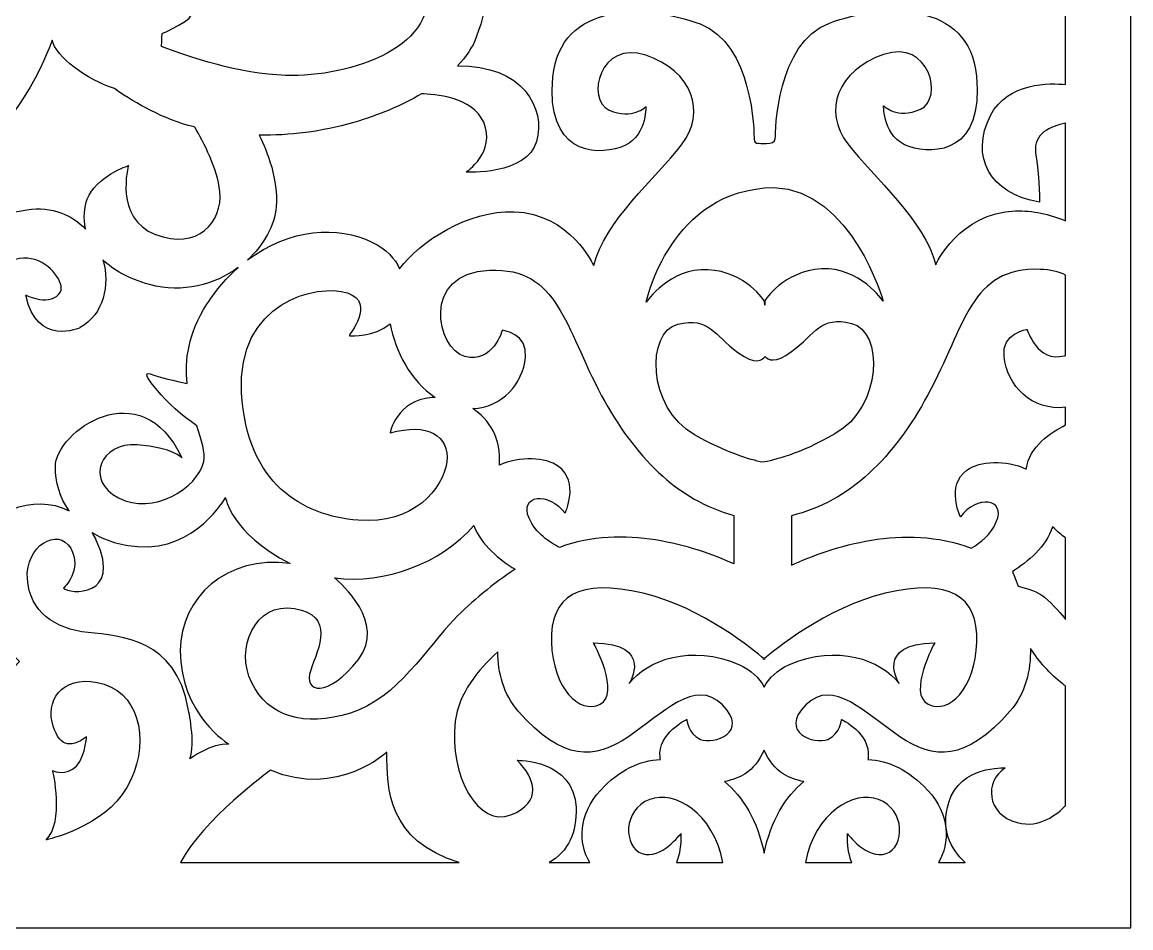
# Model space of a CAD drawing. Header units: centimetres. Extents: x -27 to -22.22, y -0.78 to 9.
# Drawn here: x -24.122 to -22.222, y -0.776 to 0.776 of the extents above; entities that cross this region are included whole.
import ezdxf

# ---------------------------------------------------------------- set-up
doc = ezdxf.new("R2010")
doc.units = ezdxf.units.CM
doc.header["$MEASUREMENT"] = 0
doc.layers.add('layer 1', color=7, linetype='Continuous')

msp = doc.modelspace()

# ---------------------------------------------------------------- linework, layer by layer
at = {"layer": 'layer 1', "color": 250, "lineweight": 30}
for points, knots in [([(-26.99914, 9.00077), (-26.99914, 9.00077), (-22.22244, 9.00077), (-22.22244, 9.00077), (-22.22244, 9.00077), (-22.22244, 9.00077), (-22.22244, -0.7761), (-22.22244, -0.7761), (-22.22244, -0.7761), (-22.22244, -0.7761), (-26.99914, -0.7761), (-26.99914, -0.7761), (-26.99914, -0.7761), (-26.99914, -0.7761), (-26.99914, 9.00077), (-26.99914, 9.00077)], [0, 0, 0, 0, 0.2, 0.2, 0.2, 0.2, 0.4, 0.4, 0.4, 0.4, 0.6, 0.6, 0.6, 0.6, 1, 1, 1, 1]), ([(-22.33418, 0.8923), (-22.33418, 0.8923), (-22.33418, 0.66956), (-22.33418, 0.66956), (-22.33418, 0.66956), (-22.35915, 0.67205), (-22.43363, 0.67419), (-22.46298, 0.61633), (-22.46298, 0.61633), (-22.49846, 0.54629), (-22.4646, 0.48176), (-22.37909, 0.46803), (-22.37909, 0.46803), (-22.37909, 0.46803), (-22.37747, 0.49824), (-22.38553, 0.55315), (-22.38553, 0.55315), (-22.39021, 0.58498), (-22.36023, 0.59792), (-22.33418, 0.60316), (-22.33418, 0.60316), (-22.33418, 0.60316), (-22.33418, 0.43603), (-22.33418, 0.43603), (-22.33418, 0.43603), (-22.36158, 0.44713), (-22.39109, 0.45376), (-22.4203, 0.45286), (-22.4203, 0.45286), (-22.51658, 0.44989), (-22.55684, 0.36048), (-22.55684, 0.36048), (-22.55684, 0.36048), (-22.57434, 0.43498), (-22.66362, 0.51096), (-22.70739, 0.56759), (-22.70739, 0.56759), (-22.75115, 0.62421), (-22.7249, 0.69424), (-22.64612, 0.72105), (-22.64612, 0.72105), (-22.56733, 0.74788), (-22.54283, 0.64507), (-22.58309, 0.62719), (-22.58309, 0.62719), (-22.62336, 0.6093), (-22.64612, 0.63314), (-22.64612, 0.63314), (-22.64612, 0.63314), (-22.64612, 0.63314), (-22.64787, 0.57802), (-22.60235, 0.56313), (-22.60235, 0.56313), (-22.55684, 0.54822), (-22.47455, 0.55418), (-22.48681, 0.68381), (-22.48681, 0.68381), (-22.49906, 0.81345), (-22.64787, 0.80897), (-22.73891, 0.77469), (-22.73891, 0.77469), (-22.82995, 0.74042), (-22.83169, 0.58844), (-22.83169, 0.57654), (-22.83169, 0.57654), (-22.83169, 0.5646), (-22.86144, 0.56908), (-22.86144, 0.56908), (-22.86144, 0.56908), (-22.86144, 0.56908), (-22.86116, 0.56811), (-22.86116, 0.56811), (-22.86116, 0.56811), (-22.86512, 0.56929), (-22.86799, 0.57142), (-22.86799, 0.5751), (-22.86799, 0.5751), (-22.86799, 0.58701), (-22.86974, 0.739), (-22.96077, 0.77326), (-22.96077, 0.77326), (-23.05181, 0.80753), (-23.20061, 0.81202), (-23.21286, 0.68238), (-23.21286, 0.68238), (-23.22512, 0.55275), (-23.14285, 0.54679), (-23.09734, 0.56169), (-23.09734, 0.56169), (-23.05181, 0.57658), (-23.05356, 0.63173), (-23.05356, 0.63173), (-23.05356, 0.63173), (-23.05356, 0.63173), (-23.07631, 0.60788), (-23.11657, 0.62575), (-23.11657, 0.62575), (-23.15684, 0.64365), (-23.13233, 0.74646), (-23.05356, 0.71965), (-23.05356, 0.71965), (-22.97477, 0.69281), (-22.94852, 0.62278), (-22.99228, 0.56616), (-22.99228, 0.56616), (-23.03605, 0.50954), (-23.12534, 0.43355), (-23.14285, 0.35906), (-23.14285, 0.35906), (-23.14285, 0.35906), (-23.18312, 0.44845), (-23.27939, 0.45144), (-23.27939, 0.45144), (-23.3587, 0.45389), (-23.44041, 0.40073), (-23.47554, 0.3536), (-23.47554, 0.3536), (-23.48345, 0.37107), (-23.49831, 0.38746), (-23.52306, 0.3995), (-23.52306, 0.3995), (-23.58023, 0.42729), (-23.66414, 0.42348), (-23.73654, 0.36869), (-23.73654, 0.36869), (-23.70793, 0.39485), (-23.68951, 0.42821), (-23.68706, 0.45987), (-23.68706, 0.45987), (-23.68348, 0.50624), (-23.70158, 0.55302), (-23.71645, 0.58273), (-23.71645, 0.58273), (-23.66509, 0.58188), (-23.6099, 0.58837), (-23.55424, 0.60443), (-23.55424, 0.60443), (-23.51116, 0.61685), (-23.47146, 0.6337), (-23.43811, 0.65353), (-23.43811, 0.65353), (-23.41768, 0.65313), (-23.34997, 0.64847), (-23.33152, 0.60494), (-23.33152, 0.60494), (-23.30967, 0.55351), (-23.36173, 0.51921), (-23.36173, 0.51921), (-23.36173, 0.51921), (-23.36173, 0.51921), (-23.25764, 0.5135), (-23.24086, 0.57207), (-23.24086, 0.57207), (-23.2247, 0.62842), (-23.26444, 0.70323), (-23.3765, 0.70128), (-23.3765, 0.70128), (-23.36157, 0.71693), (-23.35049, 0.73346), (-23.34418, 0.75043), (-23.34418, 0.75043), (-23.3214, 0.81153), (-23.31791, 0.86815), (-23.3214, 0.92625), (-23.3214, 0.92625), (-23.32492, 0.98436), (-23.26889, 1.04842), (-23.22512, 1.01566), (-23.22512, 1.01566), (-23.18135, 0.98288), (-23.20236, 0.93818), (-23.27414, 0.92775), (-23.27414, 0.92775), (-23.27414, 0.92775), (-23.25839, 0.88453), (-23.20411, 0.88901), (-23.20411, 0.88901), (-23.18471, 0.8906), (-23.1696, 0.89639), (-23.15861, 0.90623), (-23.15861, 0.90623), (-23.15403, 0.89187), (-23.13476, 0.84868), (-23.06504, 0.82583), (-23.06504, 0.82583), (-22.98437, 0.79943), (-22.87524, 0.85373), (-22.85088, 0.97524), (-22.85088, 0.97524), (-22.82649, 0.85373), (-22.7174, 0.79943), (-22.63674, 0.82583), (-22.63674, 0.82583), (-22.56301, 0.84998), (-22.54573, 0.89687), (-22.54251, 0.9084), (-22.54251, 0.9084), (-22.51696, 0.8632), (-22.46851, 0.839), (-22.40814, 0.92378), (-22.40814, 0.92378), (-22.40814, 0.92378), (-22.44038, 0.90869), (-22.46943, 0.92789), (-22.46943, 0.92789), (-22.49846, 0.94714), (-22.4904, 1.03912), (-22.44038, 1.00892), (-22.44038, 1.00892), (-22.39566, 0.98191), (-22.34451, 0.90771), (-22.33418, 0.8923)], [0, 0, 0, 0, 0.0185185, 0.0185185, 0.0185185, 0.0185185, 0.037037, 0.037037, 0.037037, 0.037037, 0.0555556, 0.0555556, 0.0555556, 0.0555556, 0.0740741, 0.0740741, 0.0740741, 0.0740741, 0.0925926, 0.0925926, 0.0925926, 0.0925926, 0.1111111, 0.1111111, 0.1111111, 0.1111111, 0.1296296, 0.1296296, 0.1296296, 0.1296296, 0.1481481, 0.1481481, 0.1481481, 0.1481481, 0.1666667, 0.1666667, 0.1666667, 0.1666667, 0.1851852, 0.1851852, 0.1851852, 0.1851852, 0.2037037, 0.2037037, 0.2037037, 0.2037037, 0.2222222, 0.2222222, 0.2222222, 0.2222222, 0.2407407, 0.2407407, 0.2407407, 0.2407407, 0.2592593, 0.2592593, 0.2592593, 0.2592593, 0.2777778, 0.2777778, 0.2777778, 0.2777778, 0.2962963, 0.2962963, 0.2962963, 0.2962963, 0.3148148, 0.3148148, 0.3148148, 0.3148148, 0.3333333, 0.3333333, 0.3333333, 0.3333333, 0.3518519, 0.3518519, 0.3518519, 0.3518519, 0.3703704, 0.3703704, 0.3703704, 0.3703704, 0.3888889, 0.3888889, 0.3888889, 0.3888889, 0.4074074, 0.4074074, 0.4074074, 0.4074074, 0.4259259, 0.4259259, 0.4259259, 0.4259259, 0.4444444, 0.4444444, 0.4444444, 0.4444444, 0.462963, 0.462963, 0.462963, 0.462963, 0.4814815, 0.4814815, 0.4814815, 0.4814815, 0.5, 0.5, 0.5, 0.5, 0.5185185, 0.5185185, 0.5185185, 0.5185185, 0.537037, 0.537037, 0.537037, 0.537037, 0.5555556, 0.5555556, 0.5555556, 0.5555556, 0.5740741, 0.5740741, 0.5740741, 0.5740741, 0.5925926, 0.5925926, 0.5925926, 0.5925926, 0.6111111, 0.6111111, 0.6111111, 0.6111111, 0.6296296, 0.6296296, 0.6296296, 0.6296296, 0.6481481, 0.6481481, 0.6481481, 0.6481481, 0.6666667, 0.6666667, 0.6666667, 0.6666667, 0.6851852, 0.6851852, 0.6851852, 0.6851852, 0.7037037, 0.7037037, 0.7037037, 0.7037037, 0.7222222, 0.7222222, 0.7222222, 0.7222222, 0.7407407, 0.7407407, 0.7407407, 0.7407407, 0.7592593, 0.7592593, 0.7592593, 0.7592593, 0.7777778, 0.7777778, 0.7777778, 0.7777778, 0.7962963, 0.7962963, 0.7962963, 0.7962963, 0.8148148, 0.8148148, 0.8148148, 0.8148148, 0.8333333, 0.8333333, 0.8333333, 0.8333333, 0.8518519, 0.8518519, 0.8518519, 0.8518519, 0.8703704, 0.8703704, 0.8703704, 0.8703704, 0.8888889, 0.8888889, 0.8888889, 0.8888889, 0.9074074, 0.9074074, 0.9074074, 0.9074074, 0.9259259, 0.9259259, 0.9259259, 0.9259259, 0.9444444, 0.9444444, 0.9444444, 0.9444444, 0.962963, 0.962963, 0.962963, 0.962963, 1, 1, 1, 1]), ([(-23.74084, 0.91082), (-23.76544, 0.89555), (-23.80016, 0.89086), (-23.8406, 0.90766), (-23.8406, 0.90766), (-23.8406, 0.90766), (-23.80439, 0.80105), (-23.84248, 0.77817), (-23.84248, 0.77817), (-23.88056, 0.7553), (-23.8828, 0.7572), (-23.8828, 0.7572), (-23.8828, 0.7572), (-23.8828, 0.7572), (-23.8826, 0.74784), (-23.88371, 0.73481), (-23.88371, 0.73481), (-23.83766, 0.71707), (-23.74993, 0.6875), (-23.67128, 0.68511), (-23.67128, 0.68511), (-23.55837, 0.68169), (-23.39971, 0.73546), (-23.43199, 0.84759), (-23.43199, 0.84759), (-23.46425, 0.95973), (-23.61482, 0.95628), (-23.64843, 0.92653), (-23.64843, 0.92653), (-23.68204, 0.89679), (-23.65928, 0.82644), (-23.65928, 0.82644), (-23.65928, 0.82644), (-23.65928, 0.82644), (-23.7316, 0.84859), (-23.74084, 0.91082)], [0, 0, 0, 0, 0.1, 0.1, 0.1, 0.1, 0.2, 0.2, 0.2, 0.2, 0.3, 0.3, 0.3, 0.3, 0.4, 0.4, 0.4, 0.4, 0.5, 0.5, 0.5, 0.5, 0.6, 0.6, 0.6, 0.6, 0.7, 0.7, 0.7, 0.7, 0.8, 0.8, 0.8, 0.8, 1, 1, 1, 1]), ([(-24.55151, 0.44096), (-24.56432, 0.4556), (-24.5954, 0.49593), (-24.58862, 0.53629), (-24.58862, 0.53629), (-24.58014, 0.58683), (-24.46774, 0.61572), (-24.41895, 0.59406), (-24.41895, 0.59406), (-24.37015, 0.57239), (-24.39562, 0.51823), (-24.39562, 0.51823), (-24.39562, 0.51823), (-24.37356, 0.53198), (-24.36502, 0.54802), (-24.36454, 0.56435), (-24.36454, 0.56435), (-24.3172, 0.53698), (-24.26498, 0.52744), (-24.2189, 0.54935), (-24.2189, 0.54935), (-24.12255, 0.5951), (-24.07102, 0.74577), (-24.07102, 0.74577), (-24.07102, 0.74577), (-24.06571, 0.71704), (-24.0111, 0.67755), (-23.96414, 0.66241), (-23.96414, 0.66241), (-23.93737, 0.64361), (-23.88939, 0.61372), (-23.83776, 0.59947), (-23.83776, 0.59947), (-23.83403, 0.59845), (-23.83028, 0.59747), (-23.82645, 0.59653), (-23.82645, 0.59653), (-23.81122, 0.56922), (-23.78778, 0.52617), (-23.78367, 0.48622), (-23.78367, 0.48622), (-23.77823, 0.43346), (-23.82246, 0.38498), (-23.89396, 0.41241), (-23.89396, 0.41241), (-23.96546, 0.43981), (-23.94028, 0.53063), (-23.94028, 0.53063), (-23.94028, 0.53063), (-23.94028, 0.53063), (-23.99662, 0.51135), (-24.01084, 0.47298), (-24.01084, 0.47298), (-24.01585, 0.45949), (-24.01792, 0.44113), (-24.01365, 0.42168), (-24.01365, 0.42168), (-24.03682, 0.44606), (-24.07099, 0.46094), (-24.11417, 0.45493), (-24.11417, 0.45493), (-24.24355, 0.43687), (-24.2582, 0.32934), (-24.2582, 0.32934), (-24.2582, 0.32934), (-24.30583, 0.3995), (-24.44135, 0.47118), (-24.5494, 0.44158), (-24.5494, 0.44158), (-24.55012, 0.44138), (-24.55081, 0.44117), (-24.55151, 0.44096)], [0, 0, 0, 0, 0.0526316, 0.0526316, 0.0526316, 0.0526316, 0.1052632, 0.1052632, 0.1052632, 0.1052632, 0.1578947, 0.1578947, 0.1578947, 0.1578947, 0.2105263, 0.2105263, 0.2105263, 0.2105263, 0.2631579, 0.2631579, 0.2631579, 0.2631579, 0.3157895, 0.3157895, 0.3157895, 0.3157895, 0.3684211, 0.3684211, 0.3684211, 0.3684211, 0.4210526, 0.4210526, 0.4210526, 0.4210526, 0.4736842, 0.4736842, 0.4736842, 0.4736842, 0.5263158, 0.5263158, 0.5263158, 0.5263158, 0.5789474, 0.5789474, 0.5789474, 0.5789474, 0.6315789, 0.6315789, 0.6315789, 0.6315789, 0.6842105, 0.6842105, 0.6842105, 0.6842105, 0.7368421, 0.7368421, 0.7368421, 0.7368421, 0.7894737, 0.7894737, 0.7894737, 0.7894737, 0.8421053, 0.8421053, 0.8421053, 0.8421053, 0.8947368, 0.8947368, 0.8947368, 0.8947368, 1, 1, 1, 1]), ([(-22.84987, 0.29117), (-22.84987, 0.29117), (-22.84962, 0.29912), (-22.84962, 0.29912), (-22.84962, 0.29912), (-22.84962, 0.29912), (-22.81766, 0.34998), (-22.75237, 0.35352), (-22.75237, 0.35352), (-22.68708, 0.35707), (-22.64678, 0.29796), (-22.64678, 0.29796), (-22.64678, 0.29796), (-22.64678, 0.29796), (-22.69991, 0.48819), (-22.83408, 0.49298), (-22.83408, 0.49298), (-22.83408, 0.49298), (-22.83408, 0.49292), (-22.83408, 0.49292), (-22.83408, 0.49292), (-23.01233, 0.49041), (-23.05288, 0.29652), (-23.05288, 0.29652), (-23.05288, 0.29652), (-23.05288, 0.29652), (-23.01259, 0.35563), (-22.9473, 0.35209), (-22.9473, 0.35209), (-22.882, 0.34854), (-22.85007, 0.2977), (-22.85007, 0.2977), (-22.85007, 0.2977), (-22.85007, 0.2977), (-22.84987, 0.29117), (-22.84987, 0.29117)], [0, 0, 0, 0, 0.1, 0.1, 0.1, 0.1, 0.2, 0.2, 0.2, 0.2, 0.3, 0.3, 0.3, 0.3, 0.4, 0.4, 0.4, 0.4, 0.5, 0.5, 0.5, 0.5, 0.6, 0.6, 0.6, 0.6, 0.7, 0.7, 0.7, 0.7, 0.8, 0.8, 0.8, 0.8, 1, 1, 1, 1]), ([(-23.984, 0.36902), (-23.96662, 0.35181), (-23.94092, 0.33662), (-23.9041, 0.32663), (-23.9041, 0.32663), (-23.84667, 0.31103), (-23.79239, 0.32652), (-23.75244, 0.35568), (-23.75244, 0.35568), (-23.77155, 0.33876), (-23.78959, 0.31798), (-23.80582, 0.29296), (-23.80582, 0.29296), (-23.83831, 0.24291), (-23.84391, 0.19689), (-23.83967, 0.15678), (-23.83967, 0.15678), (-23.85932, 0.16108), (-23.88774, 0.16777), (-23.90307, 0.17356), (-23.90307, 0.17356), (-23.92608, 0.18229), (-23.8737, 0.11778), (-23.82296, 0.08446), (-23.82296, 0.08446), (-23.81505, 0.05912), (-23.8082, 0.03844), (-23.81136, 0.02341), (-23.81136, 0.02341), (-23.8211, -0.02271), (-23.89889, -0.06999), (-23.95725, -0.03925), (-23.95725, -0.03925), (-24.01558, -0.00851), (-23.98781, 0.05651), (-23.92529, 0.05178), (-23.92529, 0.05178), (-23.86277, 0.04704), (-23.8489, 0.02932), (-23.8489, 0.02932), (-23.8489, 0.02932), (-23.91834, 0.17947), (-24.0656, 0.07425), (-24.0656, 0.01394), (-24.0656, 0.01394), (-24.0656, -0.01136), (-24.05809, -0.03815), (-24.04205, -0.06123), (-24.04205, -0.06123), (-24.10234, -0.02977), (-24.1882, -0.06327), (-24.2055, -0.13114), (-24.2055, -0.13114), (-24.22826, -0.22054), (-24.12703, -0.31938), (-24.12703, -0.31938), (-24.12703, -0.31938), (-24.17947, -0.36973), (-24.15392, -0.45441), (-24.15392, -0.45441), (-24.15392, -0.45441), (-24.19021, -0.43153), (-24.23591, -0.4258), (-24.25608, -0.48186), (-24.25608, -0.48186), (-24.27625, -0.53793), (-24.22651, -0.56082), (-24.22651, -0.56082), (-24.22651, -0.56082), (-24.23591, -0.53221), (-24.21442, -0.50016), (-24.18215, -0.50474), (-24.18215, -0.50474), (-24.14988, -0.50931), (-24.12166, -0.56195), (-24.14182, -0.60545), (-24.14182, -0.60545), (-24.16199, -0.6489), (-24.23862, -0.64548), (-24.32735, -0.57912), (-24.32735, -0.57912), (-24.41607, -0.51276), (-24.44604, -0.38605), (-24.43504, -0.30502), (-24.43504, -0.30502), (-24.43055, -0.27175), (-24.41988, -0.24243), (-24.40885, -0.21941), (-24.40885, -0.21941), (-24.38392, -0.24337), (-24.35258, -0.25495), (-24.31782, -0.25495), (-24.31782, -0.25495), (-24.25062, -0.25495), (-24.20961, -0.18956), (-24.20961, -0.18956), (-24.20961, -0.18956), (-24.27961, -0.20221), (-24.32415, -0.17872), (-24.35385, -0.12458), (-24.35385, -0.12458), (-24.38354, -0.07042), (-24.35172, -0.01806), (-24.2987, 0.03069), (-24.2987, 0.03069), (-24.24568, 0.07943), (-24.22023, 0.24911), (-24.22023, 0.24911), (-24.22023, 0.24911), (-24.15023, 0.46032), (-24.04205, 0.34117), (-24.0569, 0.31409), (-24.0569, 0.31409), (-24.07176, 0.28703), (-24.11628, 0.30868), (-24.11628, 0.30868), (-24.11628, 0.30868), (-24.0972, 0.21843), (-24.02295, 0.25271), (-24.02295, 0.25271), (-24.02295, 0.25271), (-23.98272, 0.27611), (-23.97158, 0.32502), (-23.984, 0.36902)], [0, 0, 0, 0, 0.03125, 0.03125, 0.03125, 0.03125, 0.0625, 0.0625, 0.0625, 0.0625, 0.09375, 0.09375, 0.09375, 0.09375, 0.125, 0.125, 0.125, 0.125, 0.15625, 0.15625, 0.15625, 0.15625, 0.1875, 0.1875, 0.1875, 0.1875, 0.21875, 0.21875, 0.21875, 0.21875, 0.25, 0.25, 0.25, 0.25, 0.28125, 0.28125, 0.28125, 0.28125, 0.3125, 0.3125, 0.3125, 0.3125, 0.34375, 0.34375, 0.34375, 0.34375, 0.375, 0.375, 0.375, 0.375, 0.40625, 0.40625, 0.40625, 0.40625, 0.4375, 0.4375, 0.4375, 0.4375, 0.46875, 0.46875, 0.46875, 0.46875, 0.5, 0.5, 0.5, 0.5, 0.53125, 0.53125, 0.53125, 0.53125, 0.5625, 0.5625, 0.5625, 0.5625, 0.59375, 0.59375, 0.59375, 0.59375, 0.625, 0.625, 0.625, 0.625, 0.65625, 0.65625, 0.65625, 0.65625, 0.6875, 0.6875, 0.6875, 0.6875, 0.71875, 0.71875, 0.71875, 0.71875, 0.75, 0.75, 0.75, 0.75, 0.78125, 0.78125, 0.78125, 0.78125, 0.8125, 0.8125, 0.8125, 0.8125, 0.84375, 0.84375, 0.84375, 0.84375, 0.875, 0.875, 0.875, 0.875, 0.90625, 0.90625, 0.90625, 0.90625, 0.9375, 0.9375, 0.9375, 0.9375, 1, 1, 1, 1]), ([(-23.34998, 0.11398), (-23.32198, 0.0954), (-23.30114, 0.06328), (-23.30465, 0.01687), (-23.30465, 0.01687), (-23.26957, 0.03271), (-23.22516, 0.03092), (-23.20331, 0.01489), (-23.20331, 0.01489), (-23.16684, -0.01188), (-23.19199, -0.0654), (-23.19199, -0.0654), (-23.19199, -0.0654), (-23.21967, -0.02795), (-23.27122, -0.03328), (-23.25362, -0.07397), (-23.25362, -0.07397), (-23.24245, -0.09978), (-23.21813, -0.11568), (-23.20182, -0.12386), (-23.20182, -0.12386), (-23.09123, -0.08359), (-22.9723, -0.12111), (-22.90299, -0.15207), (-22.90299, -0.15207), (-22.90299, -0.15207), (-22.90299, -0.06917), (-22.90299, -0.06917), (-22.90299, -0.06917), (-23.00074, -0.04238), (-23.07285, 0.03172), (-23.12931, 0.13607), (-23.12931, 0.13607), (-23.1934, 0.25453), (-23.20256, 0.35585), (-23.32161, 0.35117), (-23.32161, 0.35117), (-23.44063, 0.34649), (-23.41134, 0.21558), (-23.36373, 0.20309), (-23.36373, 0.20309), (-23.31611, 0.19064), (-23.29962, 0.24831), (-23.29962, 0.24831), (-23.29962, 0.24831), (-23.29962, 0.24831), (-23.25476, 0.24263), (-23.25996, 0.20171), (-23.25996, 0.20171), (-23.26386, 0.15695), (-23.30063, 0.1159), (-23.34998, 0.11398)], [0, 0, 0, 0, 0.0714286, 0.0714286, 0.0714286, 0.0714286, 0.1428571, 0.1428571, 0.1428571, 0.1428571, 0.2142857, 0.2142857, 0.2142857, 0.2142857, 0.2857143, 0.2857143, 0.2857143, 0.2857143, 0.3571429, 0.3571429, 0.3571429, 0.3571429, 0.4285714, 0.4285714, 0.4285714, 0.4285714, 0.5, 0.5, 0.5, 0.5, 0.5714286, 0.5714286, 0.5714286, 0.5714286, 0.6428571, 0.6428571, 0.6428571, 0.6428571, 0.7142857, 0.7142857, 0.7142857, 0.7142857, 0.7857143, 0.7857143, 0.7857143, 0.7857143, 0.8571429, 0.8571429, 0.8571429, 0.8571429, 1, 1, 1, 1]), ([(-22.33418, 0.34283), (-22.33418, 0.34283), (-22.33418, 0.20507), (-22.33418, 0.20507), (-22.33418, 0.20507), (-22.33477, 0.20487), (-22.33536, 0.20469), (-22.33596, 0.20453), (-22.33596, 0.20453), (-22.38356, 0.19207), (-22.40006, 0.24973), (-22.40006, 0.24973), (-22.40006, 0.24973), (-22.40006, 0.24973), (-22.44492, 0.24407), (-22.43972, 0.20314), (-22.43972, 0.20314), (-22.43542, 0.15379), (-22.3912, 0.10899), (-22.33418, 0.11613), (-22.33418, 0.11613), (-22.33418, 0.11613), (-22.33418, 0.08594), (-22.33418, 0.08594), (-22.33418, 0.08594), (-22.35963, 0.07346), (-22.39662, 0.04895), (-22.40155, 0.01039), (-22.40155, 0.01039), (-22.43669, 0.02642), (-22.48133, 0.02466), (-22.50327, 0.00856), (-22.50327, 0.00856), (-22.53974, -0.01819), (-22.51459, -0.07171), (-22.51459, -0.07171), (-22.51459, -0.07171), (-22.48691, -0.03425), (-22.43535, -0.0396), (-22.45297, -0.08027), (-22.45297, -0.08027), (-22.46224, -0.10171), (-22.48061, -0.11635), (-22.49592, -0.12533), (-22.49592, -0.12533), (-22.61058, -0.08154), (-22.73495, -0.12277), (-22.80418, -0.15453), (-22.80418, -0.15453), (-22.80418, -0.15453), (-22.80418, -0.06973), (-22.80418, -0.06973), (-22.80418, -0.06973), (-22.7026, -0.04469), (-22.62827, 0.03051), (-22.57037, 0.13752), (-22.57037, 0.13752), (-22.50627, 0.25596), (-22.49711, 0.35727), (-22.37808, 0.3526), (-22.37808, 0.3526), (-22.36025, 0.3519), (-22.34578, 0.34837), (-22.33418, 0.34283)], [0, 0, 0, 0, 0.0588235, 0.0588235, 0.0588235, 0.0588235, 0.1176471, 0.1176471, 0.1176471, 0.1176471, 0.1764706, 0.1764706, 0.1764706, 0.1764706, 0.2352941, 0.2352941, 0.2352941, 0.2352941, 0.2941176, 0.2941176, 0.2941176, 0.2941176, 0.3529412, 0.3529412, 0.3529412, 0.3529412, 0.4117647, 0.4117647, 0.4117647, 0.4117647, 0.4705882, 0.4705882, 0.4705882, 0.4705882, 0.5294118, 0.5294118, 0.5294118, 0.5294118, 0.5882353, 0.5882353, 0.5882353, 0.5882353, 0.6470588, 0.6470588, 0.6470588, 0.6470588, 0.7058824, 0.7058824, 0.7058824, 0.7058824, 0.7647059, 0.7647059, 0.7647059, 0.7647059, 0.8235294, 0.8235294, 0.8235294, 0.8235294, 0.8823529, 0.8823529, 0.8823529, 0.8823529, 1, 1, 1, 1]), ([(-23.49182, 0.2593), (-23.49184, 0.25928), (-23.49188, 0.25924), (-23.49192, 0.2592), (-23.49192, 0.2592), (-23.51939, 0.23583), (-23.55786, 0.23896), (-23.56151, 0.23896), (-23.56151, 0.23896), (-23.56516, 0.23896), (-23.5139, 0.29507), (-23.56516, 0.3122), (-23.56516, 0.3122), (-23.61644, 0.32934), (-23.75562, 0.29663), (-23.74645, 0.14076), (-23.74645, 0.14076), (-23.73733, -0.01511), (-23.64208, -0.06966), (-23.54686, -0.07745), (-23.54686, -0.07745), (-23.45162, -0.08526), (-23.40035, -0.02289), (-23.39486, 0.0223), (-23.39486, 0.0223), (-23.38937, 0.06749), (-23.42782, 0.09088), (-23.49192, 0.07219), (-23.49192, 0.07219), (-23.49192, 0.07219), (-23.48092, 0.12828), (-23.42052, 0.13296), (-23.42052, 0.13296), (-23.41855, 0.13312), (-23.41656, 0.1332), (-23.41455, 0.13322), (-23.41455, 0.13322), (-23.45702, 0.16085), (-23.48292, 0.21297), (-23.49182, 0.2593)], [0, 0, 0, 0, 0.0909091, 0.0909091, 0.0909091, 0.0909091, 0.1818182, 0.1818182, 0.1818182, 0.1818182, 0.2727273, 0.2727273, 0.2727273, 0.2727273, 0.3636364, 0.3636364, 0.3636364, 0.3636364, 0.4545455, 0.4545455, 0.4545455, 0.4545455, 0.5454545, 0.5454545, 0.5454545, 0.5454545, 0.6363636, 0.6363636, 0.6363636, 0.6363636, 0.7272727, 0.7272727, 0.7272727, 0.7272727, 0.8181818, 0.8181818, 0.8181818, 0.8181818, 1, 1, 1, 1]), ([(-22.85357, 0.02192), (-22.83498, 0.0251), (-22.79093, 0.03574), (-22.72969, 0.07048), (-22.72969, 0.07048), (-22.64728, 0.11726), (-22.64678, 0.24711), (-22.70099, 0.2601), (-22.70099, 0.2601), (-22.75515, 0.27311), (-22.76211, 0.2424), (-22.80377, 0.21165), (-22.80377, 0.21165), (-22.83208, 0.19077), (-22.84436, 0.19715), (-22.84932, 0.2034), (-22.84932, 0.2034), (-22.85352, 0.19687), (-22.86541, 0.18773), (-22.89591, 0.21022), (-22.89591, 0.21022), (-22.93759, 0.24096), (-22.94453, 0.27169), (-22.99872, 0.25868), (-22.99872, 0.25868), (-23.05288, 0.24568), (-23.05241, 0.11582), (-22.96998, 0.06906), (-22.96998, 0.06906), (-22.91582, 0.03833), (-22.87509, 0.02647), (-22.85357, 0.02192)], [0, 0, 0, 0, 0.1111111, 0.1111111, 0.1111111, 0.1111111, 0.2222222, 0.2222222, 0.2222222, 0.2222222, 0.3333333, 0.3333333, 0.3333333, 0.3333333, 0.4444444, 0.4444444, 0.4444444, 0.4444444, 0.5555556, 0.5555556, 0.5555556, 0.5555556, 0.6666667, 0.6666667, 0.6666667, 0.6666667, 0.7777778, 0.7777778, 0.7777778, 0.7777778, 1, 1, 1, 1]), ([(-24.00239, -0.09864), (-23.99988, -0.10275), (-23.99753, -0.10713), (-23.99542, -0.11178), (-23.99542, -0.11178), (-23.94991, -0.2116), (-24.04267, -0.20415), (-24.05143, -0.19373), (-24.05143, -0.19373), (-24.05143, -0.19373), (-24.01805, -0.16247), (-24.03926, -0.12548), (-24.03926, -0.12548), (-24.06047, -0.08847), (-24.11774, -0.12096), (-24.1135, -0.17783), (-24.1135, -0.17783), (-24.10926, -0.23469), (-24.06684, -0.26358), (-24.00957, -0.26989), (-24.00957, -0.26989), (-23.95231, -0.27621), (-23.85887, -0.28014), (-23.83785, -0.40082), (-23.83785, -0.40082), (-23.83785, -0.40082), (-23.82454, -0.46012), (-23.8353, -0.48643), (-23.8353, -0.48643), (-23.8353, -0.48643), (-23.79768, -0.45897), (-23.76809, -0.46127), (-23.76809, -0.46127), (-23.76809, -0.46127), (-23.85144, -0.41131), (-23.85144, -0.30069), (-23.85144, -0.30069), (-23.85144, -0.21009), (-23.77113, -0.13654), (-23.66337, -0.15158), (-23.66337, -0.15158), (-23.76552, -0.09857), (-23.77393, -0.03849), (-23.77393, -0.03849), (-23.77393, -0.03849), (-23.77393, -0.03849), (-23.82522, -0.13044), (-23.92411, -0.12264), (-23.92411, -0.12264), (-23.95586, -0.12015), (-23.98179, -0.11138), (-24.00239, -0.09864)], [0, 0, 0, 0, 0.0714286, 0.0714286, 0.0714286, 0.0714286, 0.1428571, 0.1428571, 0.1428571, 0.1428571, 0.2142857, 0.2142857, 0.2142857, 0.2142857, 0.2857143, 0.2857143, 0.2857143, 0.2857143, 0.3571429, 0.3571429, 0.3571429, 0.3571429, 0.4285714, 0.4285714, 0.4285714, 0.4285714, 0.5, 0.5, 0.5, 0.5, 0.5714286, 0.5714286, 0.5714286, 0.5714286, 0.6428571, 0.6428571, 0.6428571, 0.6428571, 0.7142857, 0.7142857, 0.7142857, 0.7142857, 0.7857143, 0.7857143, 0.7857143, 0.7857143, 0.8571429, 0.8571429, 0.8571429, 0.8571429, 1, 1, 1, 1]), ([(-23.34866, -0.0867), (-23.4034, -0.1511), (-23.50132, -0.18732), (-23.58735, -0.17624), (-23.58735, -0.17624), (-23.57637, -0.18525), (-23.49804, -0.25299), (-23.54625, -0.3159), (-23.54625, -0.3159), (-23.59801, -0.38344), (-23.6417, -0.37365), (-23.62792, -0.33448), (-23.62792, -0.33448), (-23.61411, -0.29533), (-23.5865, -0.24052), (-23.65553, -0.22878), (-23.65553, -0.22878), (-23.72453, -0.21703), (-23.75788, -0.29827), (-23.72912, -0.35603), (-23.72912, -0.35603), (-23.70037, -0.41379), (-23.64025, -0.43281), (-23.55969, -0.40789), (-23.55969, -0.40789), (-23.47911, -0.38294), (-23.42782, -0.2941), (-23.38204, -0.24735), (-23.38204, -0.24735), (-23.35171, -0.21636), (-23.31495, -0.18608), (-23.27759, -0.16145), (-23.27759, -0.16145), (-23.30381, -0.14562), (-23.33565, -0.11986), (-23.34866, -0.0867)], [0, 0, 0, 0, 0.1, 0.1, 0.1, 0.1, 0.2, 0.2, 0.2, 0.2, 0.3, 0.3, 0.3, 0.3, 0.4, 0.4, 0.4, 0.4, 0.5, 0.5, 0.5, 0.5, 0.6, 0.6, 0.6, 0.6, 0.7, 0.7, 0.7, 0.7, 0.8, 0.8, 0.8, 0.8, 1, 1, 1, 1]), ([(-22.33418, -0.10784), (-22.33418, -0.10784), (-22.33418, -0.24762), (-22.33418, -0.24762), (-22.33418, -0.24762), (-22.34072, -0.23928), (-22.35441, -0.22277), (-22.37039, -0.20917), (-22.37039, -0.20917), (-22.38149, -0.19972), (-22.39974, -0.19401), (-22.41533, -0.19067), (-22.41533, -0.19067), (-22.42022, -0.17701), (-22.42433, -0.16791), (-22.42543, -0.16555), (-22.42543, -0.16555), (-22.39889, -0.14893), (-22.36787, -0.12258), (-22.35647, -0.089), (-22.35647, -0.089), (-22.34853, -0.09665), (-22.34074, -0.10297), (-22.33418, -0.10784)], [0, 0, 0, 0, 0.1428571, 0.1428571, 0.1428571, 0.1428571, 0.2857143, 0.2857143, 0.2857143, 0.2857143, 0.4285714, 0.4285714, 0.4285714, 0.4285714, 0.5714286, 0.5714286, 0.5714286, 0.5714286, 0.7142857, 0.7142857, 0.7142857, 0.7142857, 1, 1, 1, 1]), ([(-22.85088, -0.36333), (-22.85959, -0.34753), (-22.87328, -0.3341), (-22.89313, -0.32538), (-22.89313, -0.32538), (-22.97648, -0.28872), (-23.05149, -0.31709), (-23.08204, -0.3573), (-23.08204, -0.3573), (-23.08204, -0.3573), (-23.03898, -0.28872), (-23.14317, -0.28755), (-23.14317, -0.28755), (-23.14317, -0.28755), (-23.09594, -0.37502), (-23.13207, -0.39275), (-23.13207, -0.39275), (-23.16818, -0.41049), (-23.21263, -0.36557), (-23.21543, -0.28636), (-23.21543, -0.28636), (-23.21819, -0.20714), (-23.16818, -0.17641), (-23.05843, -0.20243), (-23.05843, -0.20243), (-22.95717, -0.22643), (-22.86535, -0.30278), (-22.85179, -0.31442), (-22.85179, -0.31442), (-22.85179, -0.31442), (-22.8517, -0.3159), (-22.8517, -0.3159), (-22.8517, -0.3159), (-22.8517, -0.3159), (-22.8514, -0.31566), (-22.85088, -0.31519), (-22.85088, -0.31519), (-22.85034, -0.31566), (-22.85007, -0.3159), (-22.85007, -0.3159), (-22.85007, -0.3159), (-22.85007, -0.3159), (-22.84998, -0.31442), (-22.84998, -0.31442), (-22.84998, -0.31442), (-22.83645, -0.30281), (-22.74464, -0.22644), (-22.64333, -0.20243), (-22.64333, -0.20243), (-22.53357, -0.17641), (-22.48358, -0.20714), (-22.48635, -0.28636), (-22.48635, -0.28636), (-22.48912, -0.36557), (-22.53357, -0.41049), (-22.5697, -0.39275), (-22.5697, -0.39275), (-22.60582, -0.37502), (-22.55858, -0.28755), (-22.55858, -0.28755), (-22.55858, -0.28755), (-22.66278, -0.28872), (-22.61971, -0.3573), (-22.61971, -0.3573), (-22.61971, -0.3573), (-22.65028, -0.31709), (-22.72529, -0.28872), (-22.80863, -0.32538), (-22.80863, -0.32538), (-22.82849, -0.3341), (-22.84218, -0.34753), (-22.85088, -0.36333)], [0, 0, 0, 0, 0.0526316, 0.0526316, 0.0526316, 0.0526316, 0.1052632, 0.1052632, 0.1052632, 0.1052632, 0.1578947, 0.1578947, 0.1578947, 0.1578947, 0.2105263, 0.2105263, 0.2105263, 0.2105263, 0.2631579, 0.2631579, 0.2631579, 0.2631579, 0.3157895, 0.3157895, 0.3157895, 0.3157895, 0.3684211, 0.3684211, 0.3684211, 0.3684211, 0.4210526, 0.4210526, 0.4210526, 0.4210526, 0.4736842, 0.4736842, 0.4736842, 0.4736842, 0.5263158, 0.5263158, 0.5263158, 0.5263158, 0.5789474, 0.5789474, 0.5789474, 0.5789474, 0.6315789, 0.6315789, 0.6315789, 0.6315789, 0.6842105, 0.6842105, 0.6842105, 0.6842105, 0.7368421, 0.7368421, 0.7368421, 0.7368421, 0.7894737, 0.7894737, 0.7894737, 0.7894737, 0.8421053, 0.8421053, 0.8421053, 0.8421053, 0.8947368, 0.8947368, 0.8947368, 0.8947368, 1, 1, 1, 1]), ([(-23.14969, -0.66437), (-23.14969, -0.66437), (-23.21928, -0.66437), (-23.21928, -0.66437), (-23.21928, -0.66437), (-23.18664, -0.64587), (-23.17141, -0.61185), (-23.17326, -0.56996), (-23.17326, -0.56996), (-23.17692, -0.48736), (-23.27399, -0.48891), (-23.27399, -0.48891), (-23.27399, -0.48891), (-23.24285, -0.5201), (-23.23003, -0.56062), (-23.28498, -0.58244), (-23.28498, -0.58244), (-23.3399, -0.60426), (-23.39118, -0.51698), (-23.3802, -0.4219), (-23.3802, -0.4219), (-23.37476, -0.37478), (-23.34054, -0.33302), (-23.30735, -0.30287), (-23.30735, -0.30287), (-23.30692, -0.33869), (-23.29802, -0.37541), (-23.27215, -0.40476), (-23.27215, -0.40476), (-23.19524, -0.49205), (-23.14212, -0.48736), (-23.08352, -0.44841), (-23.08352, -0.44841), (-23.02492, -0.40944), (-22.96953, -0.34666), (-22.9223, -0.39394), (-22.9223, -0.39394), (-22.87508, -0.44124), (-22.93759, -0.46253), (-22.95981, -0.45305), (-22.95981, -0.45305), (-22.98205, -0.44361), (-22.98342, -0.41879), (-22.98342, -0.41879), (-22.98342, -0.41879), (-22.98342, -0.41879), (-23.03341, -0.44241), (-23.02927, -0.48381), (-23.02927, -0.48381), (-23.02914, -0.48503), (-23.02893, -0.4862), (-23.02867, -0.48738), (-23.02867, -0.48738), (-23.06342, -0.48945), (-23.09897, -0.50522), (-23.1313, -0.54044), (-23.1313, -0.54044), (-23.16962, -0.58216), (-23.16953, -0.63042), (-23.14969, -0.66437)], [0, 0, 0, 0, 0.0625, 0.0625, 0.0625, 0.0625, 0.125, 0.125, 0.125, 0.125, 0.1875, 0.1875, 0.1875, 0.1875, 0.25, 0.25, 0.25, 0.25, 0.3125, 0.3125, 0.3125, 0.3125, 0.375, 0.375, 0.375, 0.375, 0.4375, 0.4375, 0.4375, 0.4375, 0.5, 0.5, 0.5, 0.5, 0.5625, 0.5625, 0.5625, 0.5625, 0.625, 0.625, 0.625, 0.625, 0.6875, 0.6875, 0.6875, 0.6875, 0.75, 0.75, 0.75, 0.75, 0.8125, 0.8125, 0.8125, 0.8125, 0.875, 0.875, 0.875, 0.875, 1, 1, 1, 1]), ([(-22.33418, -0.36184), (-22.33418, -0.36184), (-22.33418, -0.56641), (-22.33418, -0.56641), (-22.33418, -0.56641), (-22.34824, -0.58129), (-22.37853, -0.60612), (-22.41709, -0.59569), (-22.41709, -0.59569), (-22.47085, -0.58114), (-22.47328, -0.52497), (-22.43788, -0.50209), (-22.43788, -0.50209), (-22.43788, -0.50209), (-22.51484, -0.4969), (-22.5344, -0.56137), (-22.5344, -0.56137), (-22.54836, -0.60741), (-22.53229, -0.63967), (-22.5061, -0.66437), (-22.5061, -0.66437), (-22.5061, -0.66437), (-22.55209, -0.66437), (-22.55209, -0.66437), (-22.55209, -0.66437), (-22.53225, -0.63042), (-22.53215, -0.58216), (-22.57046, -0.54044), (-22.57046, -0.54044), (-22.60279, -0.50522), (-22.63835, -0.48945), (-22.67311, -0.48738), (-22.67311, -0.48738), (-22.67283, -0.4862), (-22.67262, -0.48503), (-22.6725, -0.48381), (-22.6725, -0.48381), (-22.66833, -0.44241), (-22.71833, -0.41879), (-22.71833, -0.41879), (-22.71833, -0.41879), (-22.71833, -0.41879), (-22.71973, -0.44361), (-22.74194, -0.45305), (-22.74194, -0.45305), (-22.76419, -0.46253), (-22.8267, -0.44124), (-22.77946, -0.39394), (-22.77946, -0.39394), (-22.73224, -0.34666), (-22.67684, -0.40944), (-22.61823, -0.44841), (-22.61823, -0.44841), (-22.55964, -0.48736), (-22.50652, -0.49205), (-22.42959, -0.40476), (-22.42959, -0.40476), (-22.40234, -0.37382), (-22.39394, -0.33468), (-22.39441, -0.29704), (-22.39441, -0.29704), (-22.37972, -0.31938), (-22.3614, -0.34111), (-22.33903, -0.35791), (-22.33903, -0.35791), (-22.33734, -0.35918), (-22.33572, -0.36049), (-22.33418, -0.36184)], [0, 0, 0, 0, 0.0555556, 0.0555556, 0.0555556, 0.0555556, 0.1111111, 0.1111111, 0.1111111, 0.1111111, 0.1666667, 0.1666667, 0.1666667, 0.1666667, 0.2222222, 0.2222222, 0.2222222, 0.2222222, 0.2777778, 0.2777778, 0.2777778, 0.2777778, 0.3333333, 0.3333333, 0.3333333, 0.3333333, 0.3888889, 0.3888889, 0.3888889, 0.3888889, 0.4444444, 0.4444444, 0.4444444, 0.4444444, 0.5, 0.5, 0.5, 0.5, 0.5555556, 0.5555556, 0.5555556, 0.5555556, 0.6111111, 0.6111111, 0.6111111, 0.6111111, 0.6666667, 0.6666667, 0.6666667, 0.6666667, 0.7222222, 0.7222222, 0.7222222, 0.7222222, 0.7777778, 0.7777778, 0.7777778, 0.7777778, 0.8333333, 0.8333333, 0.8333333, 0.8333333, 0.8888889, 0.8888889, 0.8888889, 0.8888889, 1, 1, 1, 1]), ([(-24.06988, -0.50643), (-24.06988, -0.50643), (-24.04977, -0.59528), (-24.0812, -0.62526), (-24.0812, -0.62526), (-24.0812, -0.62526), (-23.98184, -0.60384), (-23.94287, -0.53533), (-23.94287, -0.53533), (-23.90387, -0.46682), (-23.91644, -0.37904), (-23.98184, -0.35869), (-23.98184, -0.35869), (-24.04725, -0.33837), (-24.0812, -0.38118), (-24.07115, -0.42293), (-24.07115, -0.42293), (-24.06108, -0.46469), (-24.04096, -0.47002), (-24.01203, -0.44861), (-24.01203, -0.44861), (-24.01203, -0.44861), (-24.01581, -0.49357), (-24.03592, -0.50428), (-24.03592, -0.50428), (-24.05605, -0.51498), (-24.06988, -0.50643), (-24.06988, -0.50643)], [0, 0, 0, 0, 0.125, 0.125, 0.125, 0.125, 0.25, 0.25, 0.25, 0.25, 0.375, 0.375, 0.375, 0.375, 0.5, 0.5, 0.5, 0.5, 0.625, 0.625, 0.625, 0.625, 0.75, 0.75, 0.75, 0.75, 1, 1, 1, 1]), ([(-23.37372, -0.66437), (-23.37372, -0.66437), (-23.85111, -0.66437), (-23.85111, -0.66437), (-23.85111, -0.66437), (-23.8146, -0.59195), (-23.69702, -0.50608), (-23.69702, -0.50608), (-23.69702, -0.50608), (-23.58165, -0.55439), (-23.49741, -0.4749), (-23.49741, -0.4749), (-23.49741, -0.4749), (-23.49741, -0.53873), (-23.49611, -0.62542), (-23.37372, -0.66437)], [0, 0, 0, 0, 0.2, 0.2, 0.2, 0.2, 0.4, 0.4, 0.4, 0.4, 0.6, 0.6, 0.6, 0.6, 1, 1, 1, 1]), ([(-22.85088, -0.64824), (-22.8623, -0.59231), (-22.88732, -0.5513), (-22.91894, -0.52541), (-22.91894, -0.52541), (-22.90595, -0.523), (-22.8937, -0.51868), (-22.8834, -0.51218), (-22.8834, -0.51218), (-22.87028, -0.50389), (-22.85891, -0.48914), (-22.85088, -0.47132), (-22.85088, -0.47132), (-22.84287, -0.48914), (-22.83146, -0.50389), (-22.81837, -0.51218), (-22.81837, -0.51218), (-22.80808, -0.51868), (-22.79583, -0.523), (-22.78283, -0.52541), (-22.78283, -0.52541), (-22.81444, -0.5513), (-22.83945, -0.59231), (-22.85088, -0.64824)], [0, 0, 0, 0, 0.1428571, 0.1428571, 0.1428571, 0.1428571, 0.2857143, 0.2857143, 0.2857143, 0.2857143, 0.4285714, 0.4285714, 0.4285714, 0.4285714, 0.5714286, 0.5714286, 0.5714286, 0.5714286, 0.7142857, 0.7142857, 0.7142857, 0.7142857, 1, 1, 1, 1]), ([(-22.92157, -0.66437), (-22.92157, -0.66437), (-23.0011, -0.66437), (-23.0011, -0.66437), (-23.0011, -0.66437), (-22.99561, -0.65047), (-22.99315, -0.63367), (-22.99354, -0.61454), (-22.99354, -0.61454), (-22.99354, -0.61454), (-23.02733, -0.65989), (-23.05984, -0.64884), (-23.05984, -0.64884), (-23.09232, -0.63777), (-23.09362, -0.57363), (-23.04684, -0.55593), (-23.04684, -0.55593), (-23.0048, -0.54002), (-22.93763, -0.57857), (-22.92157, -0.66437)], [0, 0, 0, 0, 0.1666667, 0.1666667, 0.1666667, 0.1666667, 0.3333333, 0.3333333, 0.3333333, 0.3333333, 0.5, 0.5, 0.5, 0.5, 0.6666667, 0.6666667, 0.6666667, 0.6666667, 1, 1, 1, 1]), ([(-22.70067, -0.66437), (-22.70067, -0.66437), (-22.78021, -0.66437), (-22.78021, -0.66437), (-22.78021, -0.66437), (-22.76414, -0.57857), (-22.69697, -0.54002), (-22.65494, -0.55593), (-22.65494, -0.55593), (-22.60815, -0.57363), (-22.60945, -0.63777), (-22.64193, -0.64884), (-22.64193, -0.64884), (-22.67443, -0.65989), (-22.70821, -0.61454), (-22.70821, -0.61454), (-22.70821, -0.61454), (-22.70861, -0.63367), (-22.70616, -0.65047), (-22.70067, -0.66437)], [0, 0, 0, 0, 0.1666667, 0.1666667, 0.1666667, 0.1666667, 0.3333333, 0.3333333, 0.3333333, 0.3333333, 0.5, 0.5, 0.5, 0.5, 0.6666667, 0.6666667, 0.6666667, 0.6666667, 1, 1, 1, 1])]:
    msp.add_open_spline(points, degree=3, knots=knots, dxfattribs=at)

doc.saveas('drawing.dxf')
